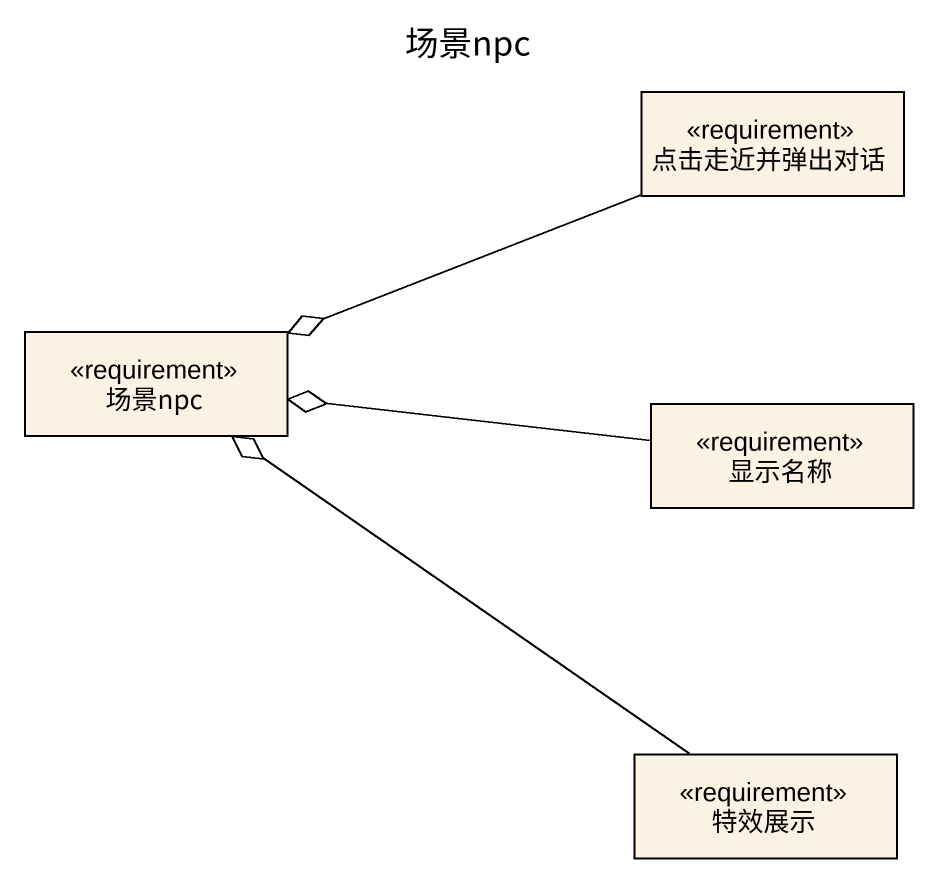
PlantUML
@startuml
title 场景npc
hide circle
hide empty members
class 点击走近并弹出对话 <<requirement>>
class 场景npc <<requirement>>
class 显示名称 <<requirement>>
class 特效展示 <<requirement>>
点击走近并弹出对话 -left-o 场景npc
显示名称 -left-o 场景npc
特效展示 -up-o 场景npc
@enduml
